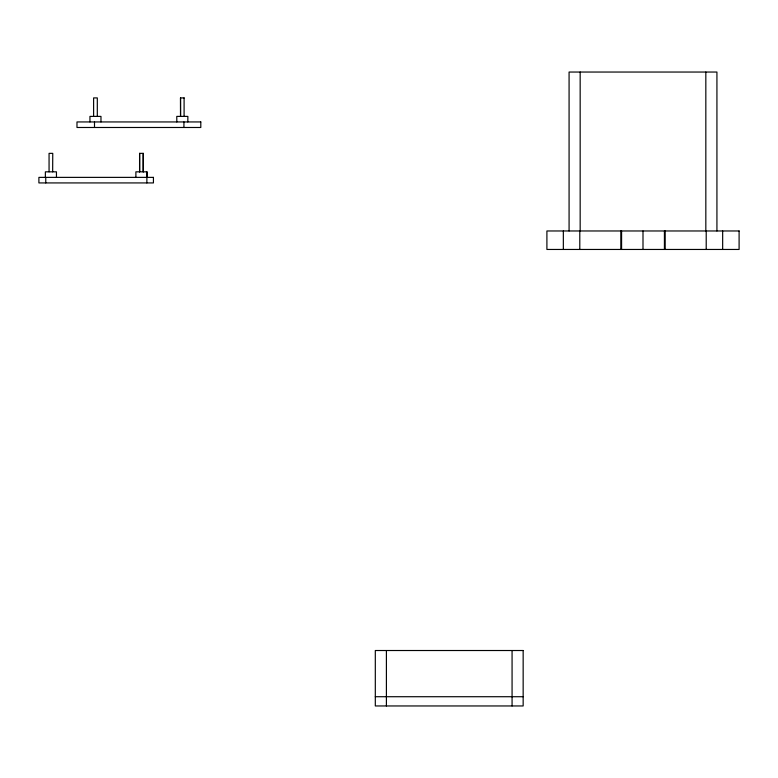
<?xml version="1.0" encoding="UTF-8"?>
<svg xmlns="http://www.w3.org/2000/svg" width="778" height="778" viewBox="0 0 778 778"><rect width="100%" height="100%" fill="white"/><g stroke="black" fill="none" stroke-linecap="round" stroke-linejoin="round"><path stroke-width="1.17" d="M180.545 97.911L180.545 116.399L180.496 97.911L184.143 97.911M146.964 177.374L146.964 171.831L135.878 171.831L135.907 177.374M375.307 696.718L523.156 696.718M722.665 230.969L722.665 249.456M716.927 230.969L716.927 72.043L569.078 72.043L569.078 230.969M706.21 230.969L706.21 249.456M705.831 72.043L705.831 230.969M665.18 230.969L665.18 249.456M664.422 230.969L664.422 249.456M642.998 230.969L642.998 249.456M621.583 230.969L621.583 249.456M620.825 230.969L620.825 249.456M580.164 72.043L580.164 230.969M579.795 230.969L579.795 249.456M563.34 230.969L563.34 249.456M512.07 650.515L512.07 705.957M386.403 650.515L386.403 705.957M187.819 121.942L187.868 116.399L176.771 116.399L176.82 121.942M184.094 97.911L184.094 116.399M183.929 121.942L183.929 127.485M146.935 171.831L146.857 182.927M143.269 171.831L143.269 153.354L139.573 153.354L139.573 171.831M143.191 153.354L143.191 171.831M139.661 153.354L139.661 171.831M100.975 121.942L100.975 116.399L89.947 116.399L89.956 121.942M97.308 116.399L97.308 97.911L93.613 97.911L93.613 116.399M94.498 121.942L94.498 127.485M56.454 177.374L56.454 171.831L45.367 171.831L45.377 177.374M52.661 171.831L52.758 153.354L49.063 153.354L49.063 171.831M45.766 177.374L45.766 182.927M200.802 121.942L76.983 121.942L76.983 127.485L200.802 127.485L200.802 121.942M153.431 177.374L38.9 177.374L38.9 182.927L153.431 182.927L153.431 177.374M739.1 230.969L546.905 230.969L546.905 249.456L739.1 249.456L739.1 230.969M523.156 650.515L375.307 650.515L375.307 705.957L523.156 705.957L523.156 650.515"/></g></svg>
